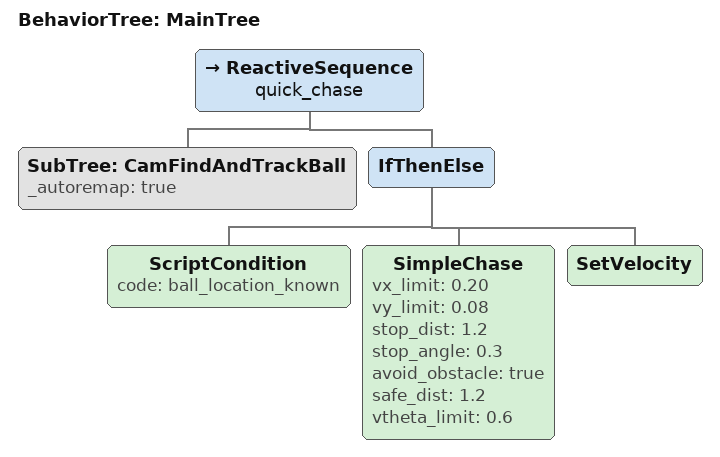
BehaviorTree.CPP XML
<root BTCPP_format="4">
  <include path="./subtrees/subtree_cam_find_and_track_ball.xml" />

  <BehaviorTree ID="MainTree">
    <ReactiveSequence name="quick_chase">
      <SubTree ID="CamFindAndTrackBall" _autoremap="true" />

      <IfThenElse>
        <ScriptCondition code="ball_location_known" />
        <SimpleChase
          vx_limit="0.20"
          vy_limit="0.08"
          stop_dist="1.2"
          stop_angle="0.3"
          avoid_obstacle="true"
          safe_dist="1.2"
          vtheta_limit="0.6" />
        <SetVelocity />
      </IfThenElse>
    </ReactiveSequence>
  </BehaviorTree>
</root>
